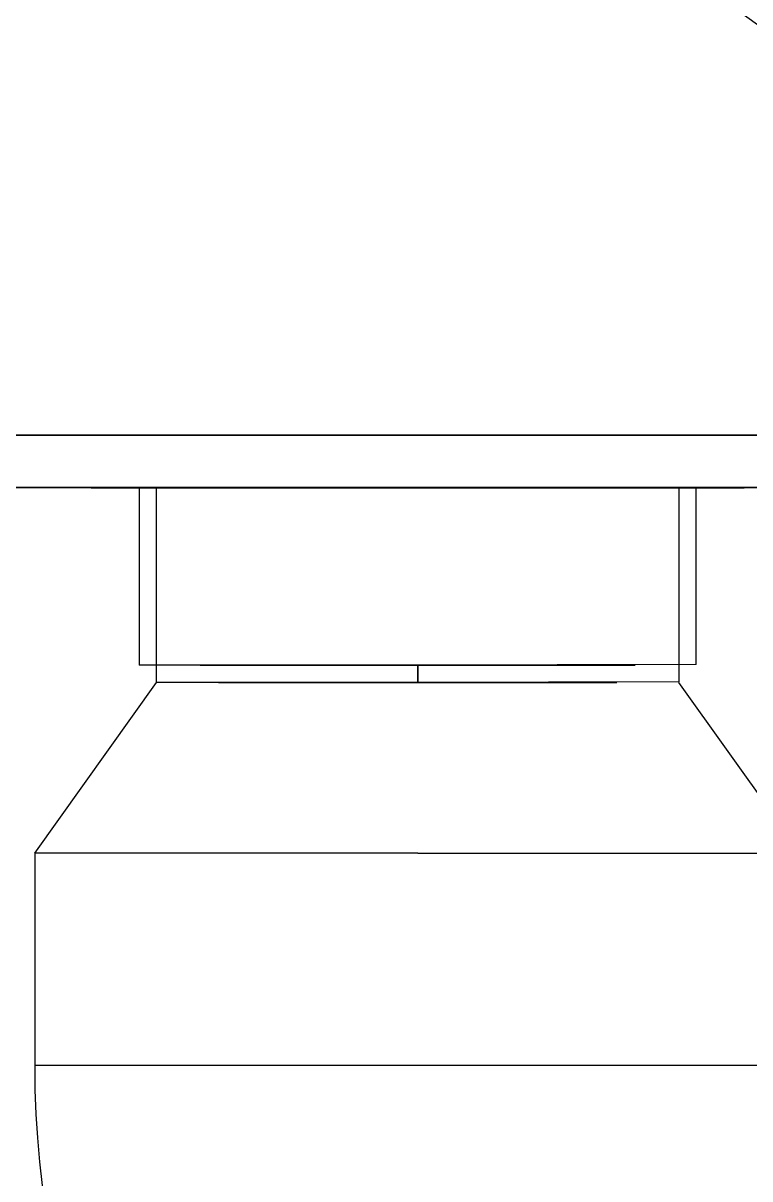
# Model space of a CAD drawing. Header units: millimetres. Extents: x 441156 to 441876, y 4514765 to 4515211.
# Drawn here: x 441308.4012 to 441308.61, y 4514931.8437 to 4514932.1755 of the extents above; entities that cross this region are included whole.
import ezdxf

# ---------------------------------------------------------------- set-up
doc = ezdxf.new("R2010")
doc.units = ezdxf.units.MM
doc.linetypes.add('CONTINUA', pattern=[0])
doc.layers.add('01_mono PRIMERA', color=2, linetype='Continuous')
doc.layers.add('Instalaciones_ventilación_extracción', color=86, linetype='Continuous', lineweight=25)

# ---------------------------------------------------------------- blocks, each defined once
blk = doc.blocks.new('A$C11D349B9')
at = {"layer": '01_mono PRIMERA', "color": 254}
blk.add_arc((3.967982429254334, 9.464571852236986), 0.725, 183.2758289781731, 270, dxfattribs=at)

msp = doc.modelspace()

# ---------------------------------------------------------------- linework, layer by layer
at = {"layer": 'Instalaciones_ventilación_extracción'}
for p, q in [((441308.6445599184, 4514932.05719836, 5.197944820088271e-06), (441308.3845717129, 4514932.05719836, 5.197944820088271e-06)), ((441308.3845717129, 4514932.05719836, 5.197944820088271e-06), (441308.6445599184, 4514932.05719836, 5.197944820088271e-06)), ((441308.3845658158, 4514932.04219836, 5.197944820088271e-06), (441308.6445658165, 4514932.04219836, 5.197944820088271e-06)), ((441308.6445658165, 4514932.04219836, 5.197944820088271e-06), (441308.3845658158, 4514932.04219836, 5.197944820088271e-06)), ((441308.4208158157, 4514932.04219836, 5.197944820088271e-06), (441308.4358158163, 4514932.04219836, 5.197944820088271e-06)), ((441308.4208158157, 4514932.04209836, 5.197944820088271e-06), (441308.4208158157, 4514932.04219836, 5.197944820088271e-06)), ((441308.4208158157, 4514932.04209836, 5.197944820088271e-06), (441308.4208158157, 4514932.04219836, 5.197944820088271e-06)), ((441308.4358158163, 4514932.04219836, 5.197944820088271e-06), (441308.4208158157, 4514932.04219836, 5.197944820088271e-06)), ((441308.4208158157, 4514932.04209836, 5.197944820088271e-06), (441308.4358158163, 4514932.04209836, 5.197944820088271e-06)), ((441308.4358158163, 4514932.04209836, 5.197944820088271e-06), (441308.4208158157, 4514932.04209836, 5.197944820088271e-06)), ((441308.4345658165, 4514932.04209836, 5.197944820088271e-06), (441308.4345658165, 4514931.99119836, 5.197944820088271e-06)), ((441308.4358158163, 4514932.04209836, 5.197944820088271e-06), (441308.4358158163, 4514932.04219836, 5.197944820088271e-06)), ((441308.593315816, 4514932.04219836, 5.197944820088271e-06), (441308.4358158163, 4514932.04219836, 5.197944820088271e-06)), ((441308.4358158163, 4514932.04219836, 5.197944820088271e-06), (441308.593315816, 4514932.04219836, 5.197944820088271e-06)), ((441308.4358158163, 4514932.04209836, 5.197944820088271e-06), (441308.4358158163, 4514932.04219836, 5.197944820088271e-06)), ((441308.4358158163, 4514932.04209836, 5.197944820088271e-06), (441308.593315816, 4514932.04209836, 5.197944820088271e-06)), ((441308.593315816, 4514932.04209836, 5.197944820088271e-06), (441308.4358158163, 4514932.04209836, 5.197944820088271e-06)), ((441308.4395658164, 4514931.98619836, 5.197944820088271e-06), (441308.4395658164, 4514932.04209836, 5.197944820088271e-06)), ((441308.4520658157, 4514932.04209836, 5.197944820088271e-06), (441308.5770658157, 4514932.04209836, 5.197944820088271e-06)), ((441308.5770658157, 4514932.04209836, 5.197944820088271e-06), (441308.4520658157, 4514932.04209836, 5.197944820088271e-06)), ((441308.5720658158, 4514932.04209836, 5.197944820088271e-06), (441308.4570658165, 4514932.04209836, 5.197944820088271e-06)), ((441308.4570658165, 4514932.04209836, 5.197944820088271e-06), (441308.5720658158, 4514932.04209836, 5.197944820088271e-06)), ((441308.5895645139, 4514932.042311872, 5.197944820088271e-06), (441308.5895645139, 4514931.986411872, 5.197944820088271e-06)), ((441308.593315816, 4514932.04209836, 5.197944820088271e-06), (441308.593315816, 4514932.04219836, 5.197944820088271e-06)), ((441308.6083158157, 4514932.04219836, 5.197944820088271e-06), (441308.593315816, 4514932.04219836, 5.197944820088271e-06)), ((441308.593315816, 4514932.04219836, 5.197944820088271e-06), (441308.6083158157, 4514932.04219836, 5.197944820088271e-06)), ((441308.593315816, 4514932.04209836, 5.197944820088271e-06), (441308.593315816, 4514932.04219836, 5.197944820088271e-06)), ((441308.6083158157, 4514932.04209836, 5.197944820088271e-06), (441308.593315816, 4514932.04209836, 5.197944820088271e-06)), ((441308.593315816, 4514932.04209836, 5.197944820088271e-06), (441308.6083158157, 4514932.04209836, 5.197944820088271e-06)), ((441308.5945645138, 4514931.991411873, 5.197944820088271e-06), (441308.5945645138, 4514932.042311872, 5.197944820088271e-06)), ((441308.6083158157, 4514932.04209836, 5.197944820088271e-06), (441308.6083158157, 4514932.04219836, 5.197944820088271e-06)), ((441308.6083158157, 4514932.04209836, 5.197944820088271e-06), (441308.6083158157, 4514932.04219836, 5.197944820088271e-06)), ((441308.5145658157, 4514931.99119836, 5.197944820088271e-06), (441308.4345658165, 4514931.99119836, 5.197944820088271e-06)), ((441308.4520658157, 4514931.99119836, 5.197944820088271e-06), (441308.5145658157, 4514931.99119836, 5.197944820088271e-06)), ((441308.5945645138, 4514931.991411873, 5.197944820088271e-06), (441308.5145658157, 4514931.99119836, 5.197944820088271e-06)), ((441308.5145658157, 4514931.99119836, 5.197944820088271e-06), (441308.5770658157, 4514931.99119836, 5.197944820088271e-06)), ((441308.5145658157, 4514931.99119836, 5.197944820088271e-06), (441308.5145658157, 4514931.98619836, 5.197944820088271e-06)), ((441308.5145658157, 4514931.98619836, 5.197944820088271e-06), (441308.5145658157, 4514931.99119836, 5.197944820088271e-06)), ((441308.4045658163, 4514931.937231844, 5.197944820088271e-06), (441308.4395658164, 4514931.98619836, 5.197944820088271e-06)), ((441308.5145658157, 4514931.98619836, 5.197944820088271e-06), (441308.4395658164, 4514931.98619836, 5.197944820088271e-06)), ((441308.457342694, 4514931.98619836, 5.197944820088271e-06), (441308.5145658157, 4514931.98619836, 5.197944820088271e-06)), ((441308.5895645139, 4514931.986411872, 5.197944820088271e-06), (441308.5145658157, 4514931.98619836, 5.197944820088271e-06)), ((441308.5145658157, 4514931.98619836, 5.197944820088271e-06), (441308.5717889383, 4514931.98619836, 5.197944820088271e-06)), ((441308.624565816, 4514931.937231844, 5.197944820088271e-06), (441308.5895658159, 4514931.98619836, 5.197944820088271e-06)), ((441308.5145658157, 4514931.937231844, 5.197944820088271e-06), (441308.4045658163, 4514931.937231844, 5.197944820088271e-06)), ((441308.4045658163, 4514931.937231844, 5.197944820088271e-06), (441308.4045658163, 4514931.876227821, 5.197944820088271e-06)), ((441308.5145658157, 4514931.937231844, 5.197944820088271e-06), (441308.624565816, 4514931.937231844, 5.197944820088271e-06)), ((441308.624565816, 4514931.876227821, 5.197944820088271e-06), (441308.4045658163, 4514931.876227821, 5.197944820088271e-06))]:
    msp.add_line(p, q, dxfattribs=at)
msp.add_arc((441308.6745658158, 4514931.876227821, 5.197944820088271e-06), 0.27, 180, 270, dxfattribs=at)

# ---------------------------------------------------------------- block references
at = {"layer": '01_mono PRIMERA', "color": 254, "linetype": 'CONTINUA'}
msp.add_blockref('A$C11D349B9', (441305.0641732431, 4514923.301537989, 5.197944860958228e-06), dxfattribs=at)

doc.saveas('drawing.dxf')
